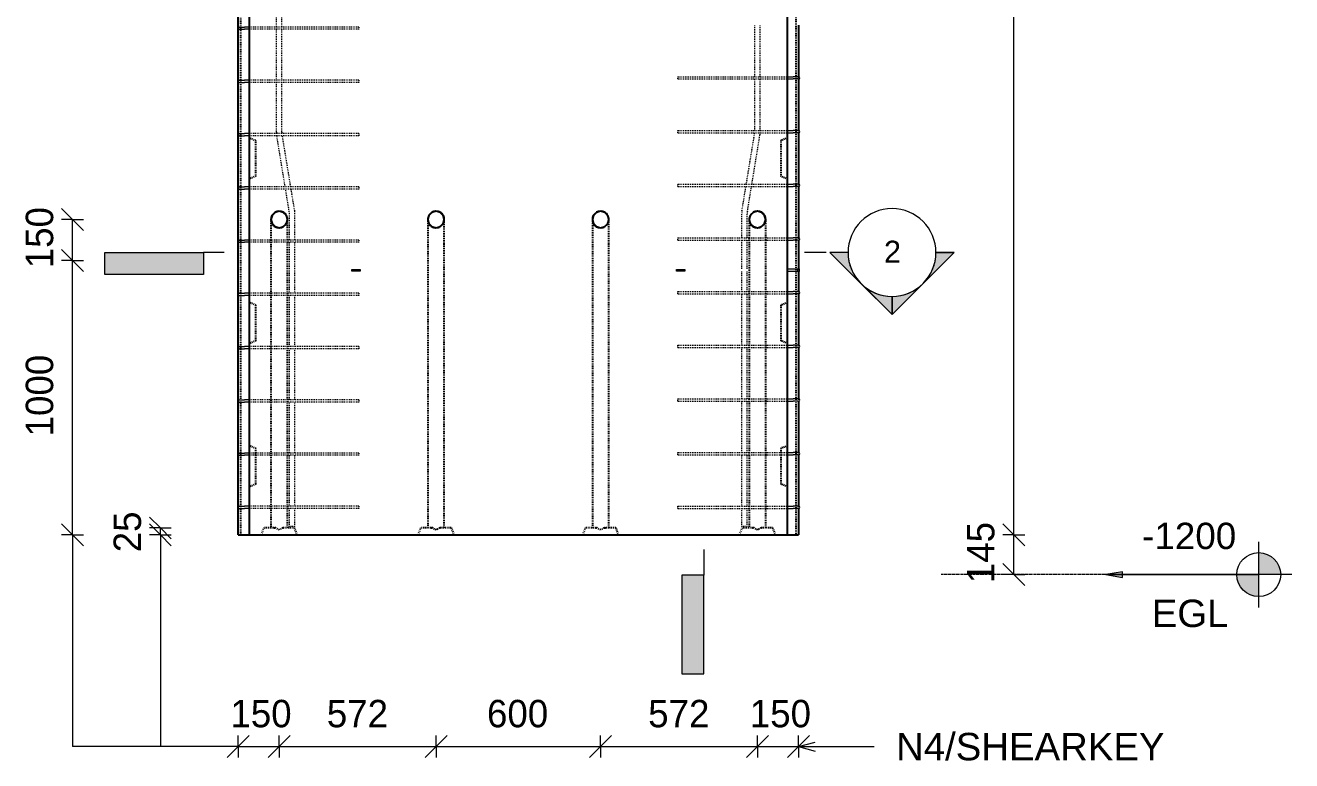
# Model space of a CAD drawing. Header units: millimetres. Extents: x -17705 to -6040, y -2219 to 7366.
# Drawn here: x -14785 to -10171, y -2219 to 463 of the extents above; entities that cross this region are included whole.
import ezdxf

# ---------------------------------------------------------------- set-up
doc = ezdxf.new("R2010")
doc.units = ezdxf.units.MM
doc.linetypes.add('Dash', pattern=[6.36, 3.18, -3.18])
doc.linetypes.add('Overhead', pattern=[3.97, 2.38, -1.59])
for name, color, linetype, lineweight in [('A-ANNO-DIMS', 211, 'Continuous', 9), ('A-ANNO-DIMS-40', 211, 'Continuous', 9), ('A-DETL-MBND', 5, 'Continuous', 18), ('A-FLOR-OVHD', 1, 'Overhead', 18), ('A-GENM', 13, 'Continuous', 18), ('A-WALL', 113, 'Continuous', 25), ('A-WALL-HDLN', 110, 'Dash', 25), ('G-ANNO-DIMS', 111, 'Continuous', 9), ('G-ANNO-SYMB', 111, 'Continuous', 9), ('G-ANNO-TEXT', 231, 'Continuous', 9), ('S-RBAR', 171, 'Continuous', 18)]:
    doc.layers.add(name, color=color, linetype=linetype, lineweight=lineweight)
doc.styles.add('Arial', font='arial.ttf', dxfattribs={"height": 80})
doc.styles.add('Arial_1', font='arial.ttf', dxfattribs={"height": 100})
doc.styles.add('Arial_2', font='arial.ttf', dxfattribs={"height": 96})
doc.styles.add('Nirmala UI Semilight', font='NirmalaS.ttf', dxfattribs={"height": 100})
doc.dimstyles.new('Arrow_Filled_-_2_5_NI_UI', dxfattribs={"dimscale": 304.8, "dimtxt": 104.736395, "dimasz": 0.262467, "dimexe": 0.131234, "dimexo": 0.0625, "dimgap": 0.131234, "dimtad": 1, "dimdec": 4, "dimzin": 0, "dimdsep": 46, "dimtxsty": 'Nirmala UI Semilight', "dimblk1": 'OBLIQUE', "dimblk2": 'OBLIQUE', "dimsah": 1, "dimcen": 0.09, "dimazin": 0, "dimtfac": 1, "dimtdec": 4, "dimtix": 1, "dimtmove": 0, "dimatfit": 3, "dimfxl": 0.131234, "dimfxlon": 1, "dimtvp": 1, "dimtolj": 1, "dimtzin": 0, "dimarcsym": 2})

# ---------------------------------------------------------------- blocks, each defined once
blk = doc.blocks.new('RR spread anchor face based - RR-SA-2_5-250-1726823-Elevation Front')
at = {"layer": 'A-GENM'}
for p, q in [((-12007.9, 1705), (-11970.4, 1705)), ((-11970.4, 1695), (-12007.9, 1695)), ((-11970.4, 1705), (-11965.4, 1705)), ((-11970.4, 1695), (-11970.4, 1705)), ((-11965.4, 1695), (-11970.4, 1695)), ((-11965.4, 1705), (-11965.4, 1695))]:
    blk.add_line(p, q, dxfattribs=at)
blk = doc.blocks.new('RR spread anchor face based - RR-SA-1_4-160-1726851-Elevation Front')
at = {"layer": 'A-GENM'}
for p, q in [((-13595.4, 608), (-13592.9, 608)), ((-13595.4, 602), (-13595.4, 608)), ((-13592.9, 602), (-13595.4, 602)), ((-13592.9, 608), (-13567.9, 608)), ((-13592.9, 602), (-13592.9, 608)), ((-13567.9, 602), (-13592.9, 602)), ((-13567.9, 608), (-13565.4, 608)), ((-13567.9, 602), (-13567.9, 608)), ((-13565.4, 602), (-13567.9, 602)), ((-13565.4, 608), (-13565.4, 602))]:
    blk.add_line(p, q, dxfattribs=at)
blk = doc.blocks.new('Detail View - M_Section Tail - Filled Horizontal-14034-Elevation Front')
at = {"layer": 'G-ANNO-SYMB'}
blk.add_hatch(color=256, dxfattribs=at).paths.add_polyline_path([(-14135.8, -445.4), (-14135.8, -365.4), (-14495.8, -365.4), (-14495.8, -445.4)])
for p, q in [((-14495.8, -445.4), (-14495.8, -365.4)), ((-14495.8, -365.4), (-14135.8, -365.4)), ((-14135.8, -365.4), (-14135.8, -445.4)), ((-14135.8, -445.4), (-14495.8, -445.4))]:
    blk.add_line(p, q, dxfattribs=at)
blk = doc.blocks.new('Detail View - M_Section Head - Filled SHOP DWG-1002450-Elevation Front')
at = {"layer": 'G-ANNO-SYMB'}
h = blk.add_hatch(color=256, dxfattribs=at)
edge = h.paths.add_edge_path()
edge.add_line((-11853.8, -365.4), (-11787.6, -365.4))
edge.add_arc((-11627.6, -365.4), 160, 180, 225)
edge.add_line((-11740.7, -478.6), (-11853.8, -365.4))
h = blk.add_hatch(color=256, dxfattribs=at)
edge = h.paths.add_edge_path()
edge.add_line((-11401.3, -365.4), (-11514.4, -478.6))
edge.add_arc((-11627.6, -365.4), 160, 315, 360)
edge.add_line((-11467.6, -365.4), (-11401.3, -365.4))
h = blk.add_hatch(color=256, dxfattribs=at)
edge = h.paths.add_edge_path()
edge.add_line((-11627.6, -591.7), (-11740.7, -478.6))
edge.add_arc((-11627.6, -365.4), 160, 225, 270)
edge.add_line((-11627.6, -525.4), (-11627.6, -591.7))
h = blk.add_hatch(color=256, dxfattribs=at)
edge = h.paths.add_edge_path()
edge.add_line((-11627.6, -591.7), (-11627.6, -525.4))
edge.add_arc((-11627.6, -365.4), 160, 270, 315)
edge.add_line((-11514.4, -478.6), (-11627.6, -591.7))
for p, q in [((-11627.6, -591.7), (-11853.8, -365.4)), ((-11787.6, -365.4), (-11853.8, -365.4)), ((-11853.8, -365.4), (-11740.7, -478.6)), ((-11787.6, -365.4), (-11853.8, -365.4)), ((-11627.6, -591.7), (-11401.3, -365.4)), ((-11514.4, -478.6), (-11401.3, -365.4)), ((-11467.6, -365.4), (-11401.3, -365.4)), ((-11401.3, -365.4), (-11467.6, -365.4)), ((-11740.7, -478.6), (-11627.6, -591.7)), ((-11627.6, -591.7), (-11514.4, -478.6)), ((-11627.6, -525.4), (-11627.6, -591.7)), ((-11627.6, -591.7), (-11627.6, -525.4))]:
    blk.add_line(p, q, dxfattribs=at)
for start, end in [(360, 180), (180, 360), (180, 225), (315, 0), (225, 270), (270, 315)]:
    blk.add_arc((-11627.6, -365.4), 160, start, end, dxfattribs=at)
blk = doc.blocks.new('DIMBLOCK14-Elevation Front')
at = {"layer": 'A-ANNO-DIMS-40'}
for p, q in [((-14613.5, -395), (-14653.5, -355)), ((-14613.5, -395), (-14653.5, -395)), ((-14613.5, -1395), (-14613.5, -395)), ((-14613.5, -395), (-14573.5, -435)), ((-14613.5, -395), (-14573.5, -395)), ((-14613.5, -1395), (-14653.5, -1355)), ((-14613.5, -1395), (-14653.5, -1395)), ((-14613.5, -1395), (-14573.5, -1435)), ((-14613.5, -1395), (-14573.5, -1395))]:
    blk.add_line(p, q, dxfattribs=at)
at = {"layer": 'A-ANNO-DIMS-40', "color": 0, "insert": (-14784, -1035.9), "char_height": 100, "width": 338.203, "attachment_point": 1, "rotation": 90, "line_spacing_factor": 1.142579, "style": 'Nirmala UI Semilight'}
blk.add_mtext('1000', dxfattribs=at)
blk = doc.blocks.new('_Oblique')
at = {"color": 0, "linetype": 'ByBlock', "lineweight": -2}
blk.add_line((-0.5, -0.5), (0.5, 0.5), dxfattribs=at)
blk = doc.blocks.new('DIMBLOCK15-Elevation Front')
at = {"layer": 'A-ANNO-DIMS-40'}
for p, q in [((-14613.5, -245), (-14653.5, -205)), ((-14613.5, -245), (-14653.5, -245)), ((-14613.5, -395), (-14613.5, -245)), ((-14613.5, -245), (-14573.5, -285)), ((-14613.5, -245), (-14573.5, -245)), ((-14613.5, -395), (-14653.5, -355)), ((-14613.5, -395), (-14653.5, -395)), ((-14613.5, -395), (-14573.5, -435)), ((-14613.5, -395), (-14573.5, -395))]:
    blk.add_line(p, q, dxfattribs=at)
at = {"layer": 'A-ANNO-DIMS-40', "color": 0, "insert": (-14784, -422.8), "char_height": 100, "width": 246.797, "attachment_point": 1, "rotation": 90, "line_spacing_factor": 1.142579, "style": 'Nirmala UI Semilight'}
blk.add_mtext('150', dxfattribs=at)
blk = doc.blocks.new('DIMBLOCK16-Elevation Front')
at = {"layer": 'A-ANNO-DIMS-40'}
for p, q in [((-14293.5, -1370), (-14333.5, -1330)), ((-14293.5, -1395), (-14333.5, -1355)), ((-14293.5, -1370), (-14333.5, -1370)), ((-14293.5, -1395), (-14293.5, -1370)), ((-14293.5, -1370), (-14253.5, -1410)), ((-14293.5, -1370), (-14253.5, -1370)), ((-14293.5, -1395), (-14333.5, -1395)), ((-14293.5, -1395), (-14253.5, -1435)), ((-14293.5, -1395), (-14253.5, -1395))]:
    blk.add_line(p, q, dxfattribs=at)
at = {"layer": 'A-ANNO-DIMS-40', "color": 0, "insert": (-14464, -1458.7), "char_height": 100, "width": 182.813, "attachment_point": 1, "rotation": 90, "line_spacing_factor": 1.142579, "style": 'Nirmala UI Semilight'}
blk.add_mtext('25', dxfattribs=at)
blk = doc.blocks.new('DIMBLOCK17-Elevation Front')
at = {"layer": 'A-ANNO-DIMS-40'}
for p, q in [((-14010.4, -2167.4), (-14050.4, -2207.4)), ((-14010.4, -2167.4), (-13970.4, -2127.4)), ((-14010.4, -2167.4), (-14010.4, -2127.4)), ((-14010.4, -2167.4), (-13860.4, -2167.4)), ((-14010.4, -2167.4), (-14010.4, -2207.4)), ((-13860.4, -2167.4), (-13900.4, -2207.4)), ((-13860.4, -2167.4), (-13820.4, -2127.4)), ((-13860.4, -2167.4), (-13860.4, -2127.4)), ((-13860.4, -2167.4), (-13860.4, -2207.4))]:
    blk.add_line(p, q, dxfattribs=at)
at = {"layer": 'A-ANNO-DIMS-40', "color": 0, "insert": (-14038.3, -1996.9), "char_height": 100, "width": 246.797, "attachment_point": 1, "line_spacing_factor": 1.142579, "style": 'Nirmala UI Semilight'}
blk.add_mtext('150', dxfattribs=at)
blk = doc.blocks.new('DIMBLOCK18-Elevation Front')
at = {"layer": 'A-ANNO-DIMS-40'}
for p, q in [((-13860.4, -2167.4), (-13900.4, -2207.4)), ((-13860.4, -2167.4), (-13820.4, -2127.4)), ((-13860.4, -2167.4), (-13860.4, -2127.4)), ((-13860.4, -2167.4), (-13288.9, -2167.4)), ((-13860.4, -2167.4), (-13860.4, -2207.4)), ((-13288.9, -2167.4), (-13328.9, -2207.4)), ((-13288.9, -2167.4), (-13248.9, -2127.4)), ((-13288.9, -2167.4), (-13288.9, -2127.4)), ((-13288.9, -2167.4), (-13288.9, -2207.4))]:
    blk.add_line(p, q, dxfattribs=at)
at = {"layer": 'A-ANNO-DIMS-40', "color": 0, "insert": (-13687, -1996.9), "char_height": 100, "width": 269.649, "attachment_point": 1, "line_spacing_factor": 1.142579, "style": 'Nirmala UI Semilight'}
blk.add_mtext('572', dxfattribs=at)
blk = doc.blocks.new('DIMBLOCK19-Elevation Front')
at = {"layer": 'A-ANNO-DIMS-40'}
for p, q in [((-13288.9, -2167.4), (-13328.9, -2207.4)), ((-13288.9, -2167.4), (-13248.9, -2127.4)), ((-13288.9, -2167.4), (-13288.9, -2127.4)), ((-13288.9, -2167.4), (-12689.4, -2167.4)), ((-13288.9, -2167.4), (-13288.9, -2207.4)), ((-12689.4, -2167.4), (-12729.4, -2207.4)), ((-12689.4, -2167.4), (-12649.4, -2127.4)), ((-12689.4, -2167.4), (-12689.4, -2127.4)), ((-12689.4, -2167.4), (-12689.4, -2207.4))]:
    blk.add_line(p, q, dxfattribs=at)
at = {"layer": 'A-ANNO-DIMS-40', "color": 0, "insert": (-13103.4, -1996.9), "char_height": 100, "width": 274.219, "attachment_point": 1, "line_spacing_factor": 1.142579, "style": 'Nirmala UI Semilight'}
blk.add_mtext('600', dxfattribs=at)
blk = doc.blocks.new('DIMBLOCK20-Elevation Front')
at = {"layer": 'A-ANNO-DIMS-40'}
for p, q in [((-12689.4, -2167.4), (-12729.4, -2207.4)), ((-12689.4, -2167.4), (-12649.4, -2127.4)), ((-12689.4, -2167.4), (-12689.4, -2127.4)), ((-12689.4, -2167.4), (-12117.9, -2167.4)), ((-12689.4, -2167.4), (-12689.4, -2207.4)), ((-12117.9, -2167.4), (-12157.9, -2207.4)), ((-12117.9, -2167.4), (-12077.9, -2127.4)), ((-12117.9, -2167.4), (-12117.9, -2127.4)), ((-12117.9, -2167.4), (-12117.9, -2207.4))]:
    blk.add_line(p, q, dxfattribs=at)
at = {"layer": 'A-ANNO-DIMS-40', "color": 0, "insert": (-12516, -1996.9), "char_height": 100, "width": 269.649, "attachment_point": 1, "line_spacing_factor": 1.142579, "style": 'Nirmala UI Semilight'}
blk.add_mtext('572', dxfattribs=at)
blk = doc.blocks.new('DIMBLOCK21-Elevation Front')
at = {"layer": 'A-ANNO-DIMS-40'}
for p, q in [((-12117.9, -2167.4), (-12157.9, -2207.4)), ((-12117.9, -2167.4), (-12077.9, -2127.4)), ((-12117.9, -2167.4), (-12117.9, -2127.4)), ((-12117.9, -2167.4), (-11967.9, -2167.4)), ((-12117.9, -2167.4), (-12117.9, -2207.4)), ((-11967.9, -2167.4), (-12007.9, -2207.4)), ((-11967.9, -2167.4), (-11927.9, -2127.4)), ((-11967.9, -2167.4), (-11967.9, -2127.4)), ((-11967.9, -2167.4), (-11967.9, -2207.4))]:
    blk.add_line(p, q, dxfattribs=at)
at = {"layer": 'A-ANNO-DIMS-40', "color": 0, "insert": (-12145.8, -1996.9), "char_height": 100, "width": 246.797, "attachment_point": 1, "line_spacing_factor": 1.142579, "style": 'Nirmala UI Semilight'}
blk.add_mtext('150', dxfattribs=at)
blk = doc.blocks.new('DIMBLOCK63-Elevation Front')
at = {"layer": 'A-ANNO-DIMS-40'}
for p, q in [((-11184.2, -1395), (-11224.2, -1355)), ((-11184.2, -1395), (-11224.2, -1395)), ((-11184.2, -1540), (-11184.2, -1395)), ((-11184.2, -1395), (-11144.2, -1435)), ((-11184.2, -1395), (-11144.2, -1395)), ((-11184.2, -1540), (-11224.2, -1500)), ((-11184.2, -1540), (-11224.2, -1540)), ((-11184.2, -1540), (-11144.2, -1580)), ((-11184.2, -1540), (-11144.2, -1540))]:
    blk.add_line(p, q, dxfattribs=at)
at = {"layer": 'A-ANNO-DIMS-40', "color": 0, "insert": (-11354.7, -1571.3), "char_height": 100, "width": 249.082, "attachment_point": 1, "rotation": 90, "line_spacing_factor": 1.142579, "style": 'Nirmala UI Semilight'}
blk.add_mtext('145', dxfattribs=at)
blk = doc.blocks.new('DIMBLOCK64-Elevation Front')
at = {"layer": 'A-ANNO-DIMS-40'}
for p, q in [((-11184.2, 3660), (-11224.2, 3700)), ((-11184.2, 3660), (-11224.2, 3660)), ((-11184.2, -1395), (-11184.2, 3660)), ((-11184.2, 3660), (-11144.2, 3620)), ((-11184.2, 3660), (-11144.2, 3660)), ((-11184.2, -1395), (-11224.2, -1355)), ((-11184.2, -1395), (-11224.2, -1395)), ((-11184.2, -1395), (-11144.2, -1435)), ((-11184.2, -1395), (-11144.2, -1395))]:
    blk.add_line(p, q, dxfattribs=at)
at = {"layer": 'A-ANNO-DIMS-40', "color": 0, "insert": (-11354.7, 980.2), "char_height": 100, "width": 365.625, "attachment_point": 1, "rotation": 90, "line_spacing_factor": 1.142579, "style": 'Nirmala UI Semilight'}
blk.add_mtext('5055', dxfattribs=at)
blk = doc.blocks.new('Spot Elevations - M_Spot Elevation - Target Filled-10609-Elevation Front')
at = {"layer": 'G-ANNO-DIMS'}
h = blk.add_hatch(color=256, dxfattribs=at)
edge = h.paths.add_edge_path()
edge.add_line((-10350.8, 3660), (-10270.8, 3660))
edge.add_arc((-10350.8, 3660), 80, 0, 90)
edge.add_line((-10350.8, 3740), (-10350.8, 3660))
h = blk.add_hatch(color=256, dxfattribs=at)
edge = h.paths.add_edge_path()
edge.add_line((-10350.8, 3660), (-10430.8, 3660))
edge.add_arc((-10350.8, 3660), 80, 180, 270)
edge.add_line((-10350.8, 3580), (-10350.8, 3660))
for p, q in [((-10350.8, 3540), (-10350.8, 3780)), ((-10230.8, 3660), (-10910.8, 3660))]:
    blk.add_line(p, q, dxfattribs=at)
blk.add_circle((-10350.8, 3660), 80, dxfattribs=at)

msp = doc.modelspace()

# ---------------------------------------------------------------- hatches: boundary and pattern name
at = {"layer": 'G-ANNO-DIMS'}
msp.add_hatch(color=256, dxfattribs=at).paths.add_polyline_path([(-10847.9305, -1540), (-10787.9305, -1550.57962), (-10787.9305, -1529.42038)])

# ---------------------------------------------------------------- linework, layer by layer
at = {"layer": 'A-DETL-MBND'}
for p, q in [((-14613.52478, -1395), (-14613.52478, -2167.35387)), ((-14293.52478, -1395), (-14293.52478, -2167.35387)), ((-14010.4305, -2167.35387), (-14613.52478, -2167.35387))]:
    msp.add_line(p, q, dxfattribs=at)
at = {"layer": 'A-FLOR-OVHD'}
msp.add_line((-10847.9305, -1540), (-11447.9305, -1540), dxfattribs=at)
at = {"layer": 'A-WALL'}
for p, q in [((-13970.4305, 3060), (-13970.4305, -1395)), ((-12007.9305, -1395), (-12007.9305, 3060)), ((-14010.4305, 453.18007), (-14010.4305, 646.61993)), ((-11967.9305, 463.2), (-11967.9305, 275.4)), ((-14010.4305, 258.98007), (-14010.4305, 452.41993)), ((-14010.4305, 64.78007), (-14010.4305, 258.21993)), ((-11967.9305, 267.4), (-11967.9305, 79.6)), ((-14010.4305, -129.41993), (-14010.4305, 64.01993)), ((-11967.9305, 71.6), (-11967.9305, -116.2)), ((-14010.4305, -323.61993), (-14010.4305, -130.18007)), ((-11967.9305, -124.2), (-11967.9305, -312)), ((-11967.9305, -320), (-11967.9305, -425)), ((-14010.4305, -517.81993), (-14010.4305, -324.38007)), ((-11967.9305, -435), (-11967.9305, -507.8)), ((-14010.4305, -712.01993), (-14010.4305, -518.58007)), ((-11967.9305, -515.8), (-11967.9305, -703.6)), ((-14010.4305, -906.21993), (-14010.4305, -712.78007)), ((-11967.9305, -711.6), (-11967.9305, -899.4)), ((-14010.4305, -1100.41993), (-14010.4305, -906.98007)), ((-11967.9305, -907.4), (-11967.9305, -1095.2)), ((-14010.4305, -1294.61993), (-14010.4305, -1101.18007)), ((-11967.9305, -1103.2), (-11967.9305, -1291)), ((-14010.4305, -1395), (-14010.4305, -1295.38007)), ((-11967.9305, -1299), (-11967.9305, -1395)), ((-14010.4305, -1395), (-11967.9305, -1395))]:
    msp.add_line(p, q, dxfattribs=at)
at = {"layer": 'A-WALL', "flags": 128}
for points in [[(-13860.4305, -215), (-13875.46501, -219.03919), (-13886.45103, -230.06909), (-13890.4305, -245)], [(-13830.4305, -245), (-13834.46969, -229.96549), (-13845.49959, -218.97947), (-13860.4305, -215)], [(-13288.9305, -215), (-13303.96501, -219.03919), (-13314.95103, -230.06909), (-13318.92148, -244.96616)], [(-13258.9305, -245), (-13262.96969, -229.96549), (-13273.99959, -218.97947), (-13288.9305, -215)], [(-12689.4305, -215), (-12704.46501, -219.03919), (-12715.45103, -230.06909), (-12719.4305, -245)], [(-12659.4305, -245), (-12663.46969, -229.96549), (-12674.49959, -218.97947), (-12689.4305, -215)], [(-12117.9305, -215), (-12132.96501, -219.03919), (-12143.95103, -230.06909), (-12147.9305, -245)], [(-12087.9305, -245), (-12091.96969, -229.96549), (-12102.99959, -218.97947), (-12117.9305, -215)], [(-13890.4305, -245), (-13886.39131, -260.03451), (-13875.36141, -271.02053), (-13860.4305, -275)], [(-13860.4305, -275), (-13845.396, -270.96081), (-13834.40997, -259.93091), (-13830.4305, -245)], [(-13830.4305, -250.06082), (-13830.4305, -245.13838), (-13830.4305, -245)], [(-13318.92148, -245.03357), (-13314.89131, -260.03451), (-13303.86141, -271.02053), (-13288.9305, -275)], [(-13288.9305, -275), (-13273.896, -270.96081), (-13262.90997, -259.93091), (-13258.9305, -245)], [(-13258.9305, -250.06082), (-13258.9305, -245.13838), (-13258.9305, -245)], [(-12719.4305, -245), (-12715.39131, -260.03451), (-12704.36141, -271.02053), (-12689.4305, -275)], [(-12689.4305, -275), (-12674.396, -270.96081), (-12663.40997, -259.93091), (-12659.4305, -245)], [(-12659.4305, -250.06082), (-12659.4305, -245.13838), (-12659.4305, -245)], [(-12147.9305, -245), (-12143.89131, -260.03451), (-12132.86141, -271.02053), (-12117.9305, -275)], [(-12117.9305, -275), (-12102.896, -270.96081), (-12091.90997, -259.93091), (-12087.9305, -245)], [(-12087.9305, -250.06082), (-12087.9305, -245.13838), (-12087.9305, -245)]]:
    msp.add_lwpolyline(points, dxfattribs=at)
at = {"layer": 'A-WALL'}
for centre, start, end in [((-13860.4305, -245), 150.6727618, 179.61937532), ((-13860.4305, -245), 120.83030229, 149.6053058), ((-13860.4305, -245), 90.72252687, 119.42229601), ((-13860.4305, -245), 61.01869337, 89.26639009), ((-13860.4305, -245), 30.83105155, 59.6045335), ((-13860.4305, -245), 0.3777518, 29.77056829), ((-13288.9305, -245), 150.6727618, 179.61937532), ((-13288.9305, -245), 120.83030229, 149.6053058), ((-13288.9305, -245), 90.72252687, 119.42229601), ((-13288.9305, -245), 61.01869337, 89.26639009), ((-13288.9305, -245), 30.83105155, 59.6045335), ((-13288.9305, -245), 0.3777518, 29.77056829), ((-12689.4305, -245), 150.6727618, 179.61937532), ((-12689.4305, -245), 120.83030229, 149.6053058), ((-12689.4305, -245), 90.72252687, 119.42229601), ((-12689.4305, -245), 61.01869337, 89.26639009), ((-12689.4305, -245), 30.83105155, 59.6045335), ((-12689.4305, -245), 0.3777518, 29.77056829), ((-12117.9305, -245), 150.6727618, 179.61937532), ((-12117.9305, -245), 120.83030229, 149.6053058), ((-12117.9305, -245), 90.72252687, 119.42229601), ((-12117.9305, -245), 61.01869337, 89.26639009), ((-12117.9305, -245), 30.83105155, 59.6045335), ((-12117.9305, -245), 0.3777518, 29.77056829), ((-13860.4305, -245), 180.42457698, 209.72326815), ((-13860.4305, -245), 210.81300667, 239.62313313), ((-13860.4305, -245), 241.01713814, 269.26797703), ((-13860.4305, -245), 270.72093746, 299.42390155), ((-13860.4305, -245), 300.81202935, 329.6241405), ((-13860.4305, -245), 330.71898335, 359.57221129), ((-13288.9305, -245), 180.42457698, 209.72326815), ((-13288.9305, -245), 210.81300667, 239.62313313), ((-13288.9305, -245), 241.01713814, 269.26797703), ((-13288.9305, -245), 270.72093746, 299.42390155), ((-13288.9305, -245), 300.81202935, 329.6241405), ((-13288.9305, -245), 330.71898335, 359.57221129), ((-12689.4305, -245), 180.42457698, 209.72326815), ((-12689.4305, -245), 210.81300667, 239.62313313), ((-12689.4305, -245), 241.01713814, 269.26797703), ((-12689.4305, -245), 270.72093746, 299.42390155), ((-12689.4305, -245), 300.81202935, 329.6241405), ((-12689.4305, -245), 330.71898335, 359.57221129), ((-12117.9305, -245), 180.42457698, 209.72326815), ((-12117.9305, -245), 210.81300667, 239.62313313), ((-12117.9305, -245), 241.01713814, 269.26797703), ((-12117.9305, -245), 270.72093746, 299.42390155), ((-12117.9305, -245), 300.81202935, 329.6241405), ((-12117.9305, -245), 330.71898335, 359.57221129)]:
    msp.add_arc(centre, 30, start, end, dxfattribs=at)
at = {"layer": 'A-WALL-HDLN'}
for p, q in [((-14000.42792, -1395), (-14000.42792, 3059.95039)), ((-11977.93308, 599.95039), (-11977.93308, -424.95039)), ((-11967.9305, 275.35039), (-11967.9305, 267.44961)), ((-13945.4305, 42.5), (-13970.38089, 52.48016)), ((-12007.98011, 52.48016), (-12032.9305, 42.5)), ((-11967.9305, 79.55039), (-11967.9305, 71.64961)), ((-13945.4305, -87.5), (-13945.4305, 42.5)), ((-12032.9305, 42.5), (-12032.9305, -87.5)), ((-13945.4305, -87.5), (-13970.38089, -97.48016)), ((-12007.98011, -97.48016), (-12032.9305, -87.5)), ((-11967.9305, -116.24961), (-11967.9305, -124.15039)), ((-13890.4305, -320.04961), (-13890.4305, -327.95039)), ((-13830.4305, -327.95039), (-13830.4305, -320.04961)), ((-12147.9305, -312.04961), (-12147.9305, -319.95039)), ((-12087.9305, -319.95039), (-12087.9305, -312.04961)), ((-12087.9305, -507.75039), (-12087.9305, -320.04961)), ((-11967.9305, -312.04961), (-11967.9305, -319.95039)), ((-13890.4305, -335), (-13890.4305, -514.15039)), ((-13830.4305, -514.15039), (-13830.4305, -328.04961)), ((-13318.9305, -335), (-13318.9305, -1370)), ((-13258.9305, -1370), (-13258.9305, -335)), ((-12719.4305, -335), (-12719.4305, -1370)), ((-12659.4305, -1370), (-12659.4305, -335)), ((-12147.9305, -335), (-12147.9305, -507.75039)), ((-11977.93308, -425.04961), (-11977.93308, -434.95039)), ((-11977.93308, -435.04961), (-11977.93308, -1395)), ((-11967.9305, -425.04961), (-11967.9305, -434.95039)), ((-13945.4305, -557.5), (-13970.38089, -547.51984)), ((-13890.4305, -514.24961), (-13890.4305, -522.15039)), ((-13890.4305, -522.24961), (-13890.4305, -708.35039)), ((-13830.4305, -522.15039), (-13830.4305, -514.24961)), ((-13830.4305, -708.35039), (-13830.4305, -522.24961)), ((-12147.9305, -507.84961), (-12147.9305, -515.75039)), ((-12147.9305, -515.84961), (-12147.9305, -703.55039)), ((-12087.9305, -515.75039), (-12087.9305, -507.84961)), ((-12087.9305, -703.55039), (-12087.9305, -515.84961)), ((-12007.98011, -547.51984), (-12032.9305, -557.5)), ((-11967.9305, -507.84961), (-11967.9305, -515.75039)), ((-13945.4305, -687.5), (-13945.4305, -557.5)), ((-12032.9305, -557.5), (-12032.9305, -687.5)), ((-13945.4305, -687.5), (-13970.38089, -697.48016)), ((-12007.98011, -697.48016), (-12032.9305, -687.5)), ((-13890.4305, -708.44961), (-13890.4305, -716.35039)), ((-13890.4305, -716.44961), (-13890.4305, -902.55039)), ((-13830.4305, -716.35039), (-13830.4305, -708.44961)), ((-13830.4305, -902.55039), (-13830.4305, -716.44961)), ((-12147.9305, -703.64961), (-12147.9305, -711.55039)), ((-12147.9305, -711.64961), (-12147.9305, -899.35039)), ((-12087.9305, -711.55039), (-12087.9305, -703.64961)), ((-12087.9305, -899.35039), (-12087.9305, -711.64961)), ((-11967.9305, -703.64961), (-11967.9305, -711.55039)), ((-13890.4305, -902.64961), (-13890.4305, -910.55039)), ((-13890.4305, -910.64961), (-13890.4305, -1096.75039)), ((-13830.4305, -910.55039), (-13830.4305, -902.64961)), ((-13830.4305, -1096.75039), (-13830.4305, -910.64961)), ((-12147.9305, -899.44961), (-12147.9305, -907.35039)), ((-12147.9305, -907.44961), (-12147.9305, -1095.15039)), ((-12087.9305, -907.35039), (-12087.9305, -899.44961)), ((-12087.9305, -1095.15039), (-12087.9305, -907.44961)), ((-11967.9305, -899.44961), (-11967.9305, -907.35039)), ((-13945.4305, -1080), (-13970.38089, -1070.01984)), ((-13945.4305, -1210), (-13945.4305, -1080)), ((-13890.4305, -1096.84961), (-13890.4305, -1104.75039)), ((-13890.4305, -1104.84961), (-13890.4305, -1290.95039)), ((-13830.4305, -1104.75039), (-13830.4305, -1096.84961)), ((-13830.4305, -1290.95039), (-13830.4305, -1104.84961)), ((-12147.9305, -1095.24961), (-12147.9305, -1103.15039)), ((-12147.9305, -1103.24961), (-12147.9305, -1290.95039)), ((-12087.9305, -1103.15039), (-12087.9305, -1095.24961)), ((-12087.9305, -1290.95039), (-12087.9305, -1103.24961)), ((-12007.98011, -1070.01984), (-12032.9305, -1080)), ((-12032.9305, -1080), (-12032.9305, -1210)), ((-11967.9305, -1095.24961), (-11967.9305, -1103.15039)), ((-13945.4305, -1210), (-13970.38089, -1219.98016)), ((-12007.98011, -1219.98016), (-12032.9305, -1210)), ((-13890.4305, -1291.04961), (-13890.4305, -1298.95039)), ((-13830.4305, -1298.95039), (-13830.4305, -1291.04961)), ((-12147.9305, -1291.04961), (-12147.9305, -1298.95039)), ((-12087.9305, -1298.95039), (-12087.9305, -1291.04961)), ((-11967.9305, -1291.04961), (-11967.9305, -1298.95039)), ((-13890.4305, -1299.04961), (-13890.4305, -1370)), ((-13830.4305, -1370), (-13830.4305, -1299.04961)), ((-12147.9305, -1299.04961), (-12147.9305, -1370)), ((-12087.9305, -1370), (-12087.9305, -1299.04961)), ((-13925.4305, -1395), (-13915.4305, -1370)), ((-13872.42008, -1370), (-13915.4305, -1370)), ((-13879.03279, -1370), (-13872.42008, -1370)), ((-13848.44092, -1370), (-13841.82822, -1370)), ((-13805.4305, -1370), (-13848.44092, -1370)), ((-13805.4305, -1370), (-13795.4305, -1395)), ((-13353.9305, -1395), (-13343.9305, -1370)), ((-13300.92008, -1370), (-13343.9305, -1370)), ((-13307.53279, -1370), (-13300.92008, -1370)), ((-13276.94092, -1370), (-13270.32822, -1370)), ((-13233.9305, -1370), (-13276.94092, -1370)), ((-13233.9305, -1370), (-13223.9305, -1395)), ((-12754.4305, -1395), (-12744.4305, -1370)), ((-12701.42008, -1370), (-12744.4305, -1370)), ((-12708.03279, -1370), (-12701.42008, -1370)), ((-12677.44092, -1370), (-12670.82822, -1370)), ((-12634.4305, -1370), (-12677.44092, -1370)), ((-12634.4305, -1370), (-12624.4305, -1395)), ((-12182.9305, -1395), (-12172.9305, -1370)), ((-12129.92008, -1370), (-12172.9305, -1370)), ((-12136.53279, -1370), (-12129.92008, -1370)), ((-12105.94092, -1370), (-12099.32822, -1370)), ((-12062.9305, -1370), (-12105.94092, -1370)), ((-12062.9305, -1370), (-12052.9305, -1395))]:
    msp.add_line(p, q, dxfattribs=at)
at = {"layer": 'A-WALL-HDLN', "flags": 128}
for points in [[(-13890.4305, -245.38007), (-13890.4305, -249.10169), (-13890.4305, -261.03291), (-13890.4305, -279.70613), (-13890.4305, -303.41931), (-13890.4305, -319.95039)], [(-13830.4305, -319.95039), (-13830.4305, -308.13961), (-13830.4305, -283.7275), (-13830.4305, -263.98882), (-13830.4305, -250.72272), (-13830.4305, -250.06314)], [(-13318.9305, -245.38007), (-13318.9305, -249.10169), (-13318.9305, -261.03291), (-13318.9305, -279.70613), (-13318.9305, -303.41931), (-13318.9305, -330.01104), (-13318.9305, -335)], [(-13258.9305, -335), (-13258.9305, -308.13961), (-13258.9305, -283.7275), (-13258.9305, -263.98882), (-13258.9305, -250.72272), (-13258.9305, -250.06314)], [(-12719.4305, -245.38007), (-12719.4305, -249.10169), (-12719.4305, -261.03291), (-12719.4305, -279.70613), (-12719.4305, -303.41931), (-12719.4305, -330.01104), (-12719.4305, -335)], [(-12659.4305, -335), (-12659.4305, -308.13961), (-12659.4305, -283.7275), (-12659.4305, -263.98882), (-12659.4305, -250.72272), (-12659.4305, -250.06314)], [(-12147.9305, -245.38007), (-12147.9305, -249.10169), (-12147.9305, -261.03291), (-12147.9305, -279.70613), (-12147.9305, -303.41931), (-12147.9305, -311.95039)], [(-12087.9305, -311.95039), (-12087.9305, -308.13961), (-12087.9305, -283.7275), (-12087.9305, -263.98882), (-12087.9305, -250.72272), (-12087.9305, -250.06314)], [(-12147.9305, -320.04961), (-12147.9305, -330.01104), (-12147.9305, -335)], [(-13890.4305, -328.04961), (-13890.4305, -330.01104), (-13890.4305, -335)], [(-13860.4305, -1376.25), (-13863.50861, -1375.85417), (-13866.55423, -1374.67088), (-13869.53521, -1372.71259), (-13872.42008, -1370)], [(-13848.44092, -1370), (-13851.3258, -1372.71259), (-13854.30678, -1374.67088), (-13857.35239, -1375.85417), (-13860.4305, -1376.25)], [(-13288.9305, -1376.25), (-13292.00861, -1375.85417), (-13295.05423, -1374.67088), (-13298.03521, -1372.71259), (-13300.92008, -1370)], [(-13276.94092, -1370), (-13279.8258, -1372.71259), (-13282.80678, -1374.67088), (-13285.85239, -1375.85417), (-13288.9305, -1376.25)], [(-12689.4305, -1376.25), (-12692.50861, -1375.85417), (-12695.55423, -1374.67088), (-12698.53521, -1372.71259), (-12701.42008, -1370)], [(-12677.44092, -1370), (-12680.3258, -1372.71259), (-12683.30678, -1374.67088), (-12686.35239, -1375.85417), (-12689.4305, -1376.25)], [(-12117.9305, -1376.25), (-12121.00861, -1375.85417), (-12124.05423, -1374.67088), (-12127.03521, -1372.71259), (-12129.92008, -1370)], [(-12105.94092, -1370), (-12108.8258, -1372.71259), (-12111.80678, -1374.67088), (-12114.85239, -1375.85417), (-12117.9305, -1376.25)]]:
    msp.add_lwpolyline(points, dxfattribs=at)
at = {"layer": 'G-ANNO-DIMS'}
for p, q in [((-10787.9305, -1529.42038), (-10847.9305, -1540)), ((-10847.9305, -1540), (-10787.9305, -1550.57962)), ((-10847.9305, -1540), (-10322.01829, -1540)), ((-10787.9305, -1550.57962), (-10787.9305, -1529.42038)), ((-10322.01829, -1540), (-10291.3902, -1540))]:
    msp.add_line(p, q, dxfattribs=at)
at = {"layer": 'G-ANNO-SYMB'}
for p, q in [((-14060.67548, -365.4405), (-14135.82133, -365.4405)), ((-11867.57509, -365.4405), (-11946.69335, -365.4405)), ((-12313.03721, -1448.84389), (-12313.03721, -1542.32248))]:
    msp.add_line(p, q, dxfattribs=at)
at = {"layer": 'G-ANNO-TEXT', "color": 7}
for q in [(-11907.99278, -2151.22261), (-11907.99278, -2183.37651), (-11692.83445, -2167.29956)]:
    msp.add_line((-11967.99278, -2167.29956), q, dxfattribs=at)
at = {"layer": 'S-RBAR', "linetype": 'Dash'}
for p, q in [((-13870.4305, 456.8), (-13870.4305, 643)), ((-13850.4305, 456.8), (-13850.4305, 643)), ((-12127.9305, 275.4), (-12127.9305, 463.2)), ((-12107.9305, 275.4), (-12107.9305, 463.2)), ((-13570.4305, 456.8), (-13970.38089, 456.8)), ((-13570.4305, 448.8), (-13970.38089, 448.8)), ((-13870.4305, 262.6), (-13870.4305, 448.8)), ((-13850.4305, 262.6), (-13850.4305, 448.8)), ((-13570.4305, 456.8), (-13570.4305, 448.8)), ((-13570.4305, 262.6), (-13970.38089, 262.6)), ((-13570.4305, 254.6), (-13970.38089, 254.6)), ((-13870.4305, 73.54951), (-13870.4305, 254.6)), ((-13850.4305, 73.54951), (-13850.4305, 254.6)), ((-13570.4305, 262.6), (-13570.4305, 254.6)), ((-12407.9305, 275.4), (-12007.98011, 275.4)), ((-12407.9305, 267.4), (-12407.9305, 275.4)), ((-12407.9305, 267.4), (-12007.98011, 267.4)), ((-12127.9305, 79.6), (-12127.9305, 267.4)), ((-12107.9305, 79.6), (-12107.9305, 267.4)), ((-13570.4305, 68.4), (-13970.38089, 68.4)), ((-13570.4305, 60.4), (-13970.38089, 60.4)), ((-13838.63523, -125.8), (-13869.14272, 60.4)), ((-13818.36856, -125.8), (-13848.87605, 60.4)), ((-13570.4305, 68.4), (-13570.4305, 60.4)), ((-12407.9305, 79.6), (-12007.98011, 79.6)), ((-12407.9305, 71.6), (-12407.9305, 79.6)), ((-12407.9305, 71.6), (-12007.98011, 71.6)), ((-12158.41955, -116.2), (-12128.52261, 66.2736)), ((-12138.15288, -116.2), (-12108.78576, 63.03987)), ((-13570.4305, -125.8), (-13970.38089, -125.8)), ((-13570.4305, -133.8), (-13970.38089, -133.8)), ((-13823.8451, -216.07036), (-13837.32449, -133.8)), ((-13804.10826, -212.83663), (-13817.05782, -133.8)), ((-13570.4305, -125.8), (-13570.4305, -133.8)), ((-12407.9305, -116.2), (-12007.98011, -116.2)), ((-12407.9305, -124.2), (-12407.9305, -116.2)), ((-12407.9305, -124.2), (-12007.98011, -124.2)), ((-12174.25274, -212.83663), (-12159.73029, -124.2)), ((-12154.5159, -216.07036), (-12139.46363, -124.2)), ((-13823.253, -320), (-13823.253, -223.34627)), ((-13803.253, -320), (-13803.253, -223.34627)), ((-12175.10801, -312), (-12175.10801, -223.34627)), ((-12155.10801, -312), (-12155.10801, -223.34627)), ((-13570.4305, -320), (-13970.38089, -320)), ((-13570.4305, -320), (-13570.4305, -328)), ((-12407.9305, -312), (-12007.98011, -312)), ((-12407.9305, -320), (-12407.9305, -312)), ((-12407.9305, -320), (-12007.98011, -320)), ((-12175.10801, -425), (-12175.10801, -320)), ((-12155.10801, -425), (-12155.10801, -320)), ((-13570.4305, -328), (-13970.38089, -328)), ((-13823.253, -514.2), (-13823.253, -328)), ((-13803.253, -514.2), (-13803.253, -328)), ((-12175.10801, -507.8), (-12175.10801, -435)), ((-12155.10801, -507.8), (-12155.10801, -435)), ((-13570.4305, -514.2), (-13970.38089, -514.2)), ((-13570.4305, -522.2), (-13970.38089, -522.2)), ((-13823.253, -708.4), (-13823.253, -522.2)), ((-13803.253, -708.4), (-13803.253, -522.2)), ((-13570.4305, -514.2), (-13570.4305, -522.2)), ((-12407.9305, -507.8), (-12007.98011, -507.8)), ((-12407.9305, -515.8), (-12407.9305, -507.8)), ((-12407.9305, -515.8), (-12007.98011, -515.8)), ((-12175.10801, -703.6), (-12175.10801, -515.8)), ((-12155.10801, -703.6), (-12155.10801, -515.8)), ((-13570.4305, -708.4), (-13970.38089, -708.4)), ((-13570.4305, -716.4), (-13970.38089, -716.4)), ((-13823.253, -902.6), (-13823.253, -716.4)), ((-13803.253, -902.6), (-13803.253, -716.4)), ((-13570.4305, -708.4), (-13570.4305, -716.4)), ((-12407.9305, -703.6), (-12007.98011, -703.6)), ((-12407.9305, -711.6), (-12407.9305, -703.6)), ((-12407.9305, -711.6), (-12007.98011, -711.6)), ((-12175.10801, -899.4), (-12175.10801, -711.6)), ((-12155.10801, -899.4), (-12155.10801, -711.6)), ((-13570.4305, -902.6), (-13970.38089, -902.6)), ((-13570.4305, -910.6), (-13970.38089, -910.6)), ((-13823.253, -1096.8), (-13823.253, -910.6)), ((-13803.253, -1096.8), (-13803.253, -910.6)), ((-13570.4305, -902.6), (-13570.4305, -910.6)), ((-12407.9305, -899.4), (-12007.98011, -899.4)), ((-12407.9305, -907.4), (-12407.9305, -899.4)), ((-12407.9305, -907.4), (-12007.98011, -907.4)), ((-12175.10801, -1095.2), (-12175.10801, -907.4)), ((-12155.10801, -1095.2), (-12155.10801, -907.4)), ((-13945.48011, -1096.8), (-13970.38089, -1096.8)), ((-13945.48011, -1104.8), (-13970.38089, -1104.8)), ((-13570.4305, -1096.8), (-13945.38089, -1096.8)), ((-13570.4305, -1104.8), (-13945.38089, -1104.8)), ((-13823.253, -1291), (-13823.253, -1104.8)), ((-13803.253, -1291), (-13803.253, -1104.8)), ((-13570.4305, -1096.8), (-13570.4305, -1104.8)), ((-12407.9305, -1095.2), (-12032.98011, -1095.2)), ((-12407.9305, -1103.2), (-12407.9305, -1095.2)), ((-12407.9305, -1103.2), (-12032.98011, -1103.2)), ((-12175.10801, -1291), (-12175.10801, -1103.2)), ((-12155.10801, -1291), (-12155.10801, -1103.2)), ((-12032.88089, -1095.2), (-12007.98011, -1095.2)), ((-12032.88089, -1103.2), (-12007.98011, -1103.2)), ((-13570.4305, -1291), (-13970.38089, -1291)), ((-13570.4305, -1291), (-13570.4305, -1299)), ((-12407.9305, -1291), (-12007.98011, -1291)), ((-12407.9305, -1299), (-12407.9305, -1291)), ((-13570.4305, -1299), (-13970.38089, -1299)), ((-13823.253, -1365), (-13823.253, -1299)), ((-13803.253, -1365), (-13803.253, -1299)), ((-12407.9305, -1299), (-12007.98011, -1299)), ((-12175.10801, -1365), (-12175.10801, -1299)), ((-12155.10801, -1365), (-12155.10801, -1299)), ((-13803.253, -1365), (-13823.253, -1365)), ((-12155.10801, -1365), (-12175.10801, -1365))]:
    msp.add_line(p, q, dxfattribs=at)
at = {"layer": 'S-RBAR'}
for p, q in [((-14006.4305, 456.8), (-13986.4305, 456.8)), ((-14006.4305, 448.8), (-13986.4305, 448.8)), ((-13970.4305, 456.8), (-13986.4305, 456.8)), ((-13970.4305, 448.8), (-13986.4305, 448.8)), ((-14006.4305, 262.6), (-13986.4305, 262.6)), ((-14006.4305, 254.6), (-13986.4305, 254.6)), ((-13970.4305, 262.6), (-13986.4305, 262.6)), ((-13970.4305, 254.6), (-13986.4305, 254.6)), ((-12007.9305, 275.4), (-11987.9305, 275.4)), ((-12007.9305, 267.4), (-11987.9305, 267.4)), ((-11967.9305, 275.4), (-11987.9305, 275.4)), ((-11967.9305, 267.4), (-11987.9305, 267.4)), ((-14006.4305, 68.4), (-13986.4305, 68.4)), ((-14006.4305, 60.4), (-13986.4305, 60.4)), ((-13970.4305, 68.4), (-13986.4305, 68.4)), ((-13970.4305, 60.4), (-13986.4305, 60.4)), ((-12007.9305, 79.6), (-11987.9305, 79.6)), ((-12007.9305, 71.6), (-11987.9305, 71.6)), ((-11967.9305, 79.6), (-11987.9305, 79.6)), ((-11967.9305, 71.6), (-11987.9305, 71.6)), ((-14006.4305, -125.8), (-13986.4305, -125.8)), ((-14006.4305, -133.8), (-13986.4305, -133.8)), ((-13970.4305, -125.8), (-13986.4305, -125.8)), ((-13970.4305, -133.8), (-13986.4305, -133.8)), ((-12007.9305, -116.2), (-11987.9305, -116.2)), ((-12007.9305, -124.2), (-11987.9305, -124.2)), ((-11967.9305, -116.2), (-11987.9305, -116.2)), ((-11967.9305, -124.2), (-11987.9305, -124.2)), ((-14006.4305, -320), (-13986.4305, -320)), ((-13970.4305, -320), (-13986.4305, -320)), ((-12007.9305, -312), (-11987.9305, -312)), ((-12007.9305, -320), (-11987.9305, -320)), ((-11967.9305, -312), (-11987.9305, -312)), ((-11967.9305, -320), (-11987.9305, -320)), ((-14006.4305, -328), (-13986.4305, -328)), ((-13970.4305, -328), (-13986.4305, -328)), ((-14006.4305, -514.2), (-13986.4305, -514.2)), ((-14006.4305, -522.2), (-13986.4305, -522.2)), ((-13970.4305, -514.2), (-13986.4305, -514.2)), ((-13970.4305, -522.2), (-13986.4305, -522.2)), ((-12007.9305, -507.8), (-11987.9305, -507.8)), ((-12007.9305, -515.8), (-11987.9305, -515.8)), ((-11967.9305, -507.8), (-11987.9305, -507.8)), ((-11967.9305, -515.8), (-11987.9305, -515.8)), ((-14006.4305, -708.4), (-13986.4305, -708.4)), ((-14006.4305, -716.4), (-13986.4305, -716.4)), ((-13970.4305, -708.4), (-13986.4305, -708.4)), ((-13970.4305, -716.4), (-13986.4305, -716.4)), ((-12007.9305, -703.6), (-11987.9305, -703.6)), ((-12007.9305, -711.6), (-11987.9305, -711.6)), ((-11967.9305, -703.6), (-11987.9305, -703.6)), ((-11967.9305, -711.6), (-11987.9305, -711.6)), ((-14006.4305, -902.6), (-13986.4305, -902.6)), ((-14006.4305, -910.6), (-13986.4305, -910.6)), ((-13970.4305, -902.6), (-13986.4305, -902.6)), ((-13970.4305, -910.6), (-13986.4305, -910.6)), ((-12007.9305, -899.4), (-11987.9305, -899.4)), ((-12007.9305, -907.4), (-11987.9305, -907.4)), ((-11967.9305, -899.4), (-11987.9305, -899.4)), ((-11967.9305, -907.4), (-11987.9305, -907.4)), ((-14006.4305, -1096.8), (-13986.4305, -1096.8)), ((-14006.4305, -1104.8), (-13986.4305, -1104.8)), ((-13970.4305, -1096.8), (-13986.4305, -1096.8)), ((-13970.4305, -1104.8), (-13986.4305, -1104.8)), ((-12007.9305, -1095.2), (-11987.9305, -1095.2)), ((-12007.9305, -1103.2), (-11987.9305, -1103.2)), ((-11967.9305, -1095.2), (-11987.9305, -1095.2)), ((-11967.9305, -1103.2), (-11987.9305, -1103.2)), ((-14006.4305, -1291), (-13986.4305, -1291)), ((-13970.4305, -1291), (-13986.4305, -1291)), ((-12007.9305, -1291), (-11987.9305, -1291)), ((-11967.9305, -1291), (-11987.9305, -1291)), ((-14006.4305, -1299), (-13986.4305, -1299)), ((-13970.4305, -1299), (-13986.4305, -1299)), ((-12007.9305, -1299), (-11987.9305, -1299)), ((-11967.9305, -1299), (-11987.9305, -1299))]:
    msp.add_line(p, q, dxfattribs=at)
for centre, start, end in [((-14006.4305, 452.8), 90, 270), ((-14006.4305, 258.6), 90, 270), ((-11967.9305, 271.4), 270, 90), ((-14006.4305, 64.4), 90, 270), ((-11967.9305, 75.6), 270, 90), ((-14006.4305, -129.8), 90, 270), ((-11967.9305, -120.2), 270, 90), ((-14006.4305, -324), 90, 270), ((-11967.9305, -316), 270, 90), ((-14006.4305, -518.2), 90, 270), ((-11967.9305, -511.8), 270, 90), ((-14006.4305, -712.4), 90, 270), ((-11967.9305, -707.6), 270, 90), ((-14006.4305, -906.6), 90, 270), ((-11967.9305, -903.4), 270, 90), ((-14006.4305, -1100.8), 90, 270), ((-11967.9305, -1099.2), 270, 90), ((-14006.4305, -1295), 90, 270), ((-11967.9305, -1295), 270, 90)]:
    msp.add_arc(centre, 4, start, end, dxfattribs=at)
at = {"layer": 'S-RBAR', "linetype": 'Dash'}
for centre, radius, start, end in [((-13805.4305, 73.54951), 65, 180, 184.54414715), ((-13805.4305, 73.54951), 45, 180, 186.57644712), ((-12172.9305, 73.54951), 45, 350.69518501, 357.51507922), ((-12172.9305, 73.54951), 65, 350.69518501, 358.27967023), ((-13868.253, -223.34627), 45, 0, 9.30481499), ((-13868.253, -223.34627), 65, 360, 9.30481499), ((-12110.10801, -223.34627), 65, 170.69518501, 180), ((-12110.10801, -223.34627), 45, 170.69518501, 180)]:
    msp.add_arc(centre, radius, start, end, dxfattribs=at)

# ---------------------------------------------------------------- block references
at = {"layer": 'A-GENM'}
for name, p in [('RR spread anchor face based - RR-SA-1_4-160-1726851-Elevation Front', (0, -1035)), ('RR spread anchor face based - RR-SA-1_4-160-1726851-Elevation Front', (1182.5, -1035)), ('RR spread anchor face based - RR-SA-2_5-250-1726823-Elevation Front', (0, -2130))]:
    msp.add_blockref(name, p, dxfattribs=at)
at = {"layer": 'G-ANNO-DIMS'}
msp.add_blockref('Spot Elevations - M_Spot Elevation - Target Filled-10609-Elevation Front', (59.39096, -5200), dxfattribs=at)
at = {"layer": 'G-ANNO-SYMB'}
for name in ['Detail View - M_Section Head - Filled SHOP DWG-1002450-Elevation Front', 'Detail View - M_Section Tail - Filled Horizontal-14034-Elevation Front']:
    msp.add_blockref(name, (0, 0), dxfattribs=at)
at = {"layer": 'G-ANNO-SYMB', "extrusion": (0, 0, -1), "rotation": 90.00000000000077}
msp.add_blockref('Detail View - M_Section Tail - Filled Horizontal-14034-Elevation Front', (11947.59672, 12593.49885), dxfattribs=at)

# ---------------------------------------------------------------- texts
at = {"layer": 'G-ANNO-SYMB', "insert": (-11656.92827, -322.37342), "char_height": 80, "width": 76.962, "attachment_point": 1, "style": 'Arial'}
msp.add_mtext('2', dxfattribs=at)
at = {"layer": 'G-ANNO-TEXT', "color": 7, "char_height": 100, "attachment_point": 1, "style": 'Arial_1'}
for s, insert, width in [('EGL', (-10681.4391, -1631.31408), 336.70875), ('N4/SHEARKEY', (-11612.83445, -2117.29956), 1180.084)]:
    msp.add_mtext(s, dxfattribs=dict(at, insert=insert, width=width))

# ---------------------------------------------------------------- dimensions: what is measured, and where the dimension line sits
at = {"layer": 'A-ANNO-DIMS'}
for base, p1, p2, override, picture, middle in [((-11184.22718, 3660), (-11224.22718, -1395), (-11224.22718, 3660), {"dimpost": '<>', "dimfxl": 5055}, 'DIMBLOCK64-Elevation Front', (-11275.90082, 1132.5)), ((-14613.52478, -245), (-14573.52478, -395), (-14573.52478, -245), {"dimpost": '<>', "dimfxl": 150}, 'DIMBLOCK15-Elevation Front', (-14705.47736, -320)), ((-14613.52478, -395), (-14573.52478, -1395), (-14573.52478, -395), {"dimpost": '<>', "dimfxl": 1000}, 'DIMBLOCK14-Elevation Front', (-14705.47736, -895)), ((-14293.52478, -1370), (-14253.52478, -1395), (-14253.52478, -1370), {"dimpost": '<>', "dimfxl": 25}, 'DIMBLOCK16-Elevation Front', (-14385.19842, -1382.5)), ((-11184.22718, -1395), (-11224.22718, -1540), (-11224.22718, -1395), {"dimpost": '<>', "dimfxl": 145}, 'DIMBLOCK63-Elevation Front', (-11276.17976, -1467.5))]:
    dim = msp.add_linear_dim(base=base, p1=p1, p2=p2, angle=90, dimstyle='Arrow_Filled_-_2_5_NI_UI', override=override, dxfattribs=at)
    dim.commit()
    dim.dimension.update_dxf_attribs({"geometry": picture, "text_midpoint": middle})
for base, p1, p2, override, picture, middle in [((-13860.4305, -2167.35387), (-14010.4305, -2127.35387), (-13860.4305, -2127.35387), {"dimpost": '<>', "dimfxl": 150}, 'DIMBLOCK17-Elevation Front', (-13935.4305, -2075.40129)), ((-13288.9305, -2167.35387), (-13860.4305, -2127.35387), (-13288.9305, -2127.35387), {"dimpost": '<>', "dimfxl": 571.5}, 'DIMBLOCK18-Elevation Front', (-13574.6805, -2075.68023)), ((-12689.4305, -2167.35387), (-13288.9305, -2127.35387), (-12689.4305, -2127.35387), {"dimpost": '<>', "dimfxl": 599.5}, 'DIMBLOCK19-Elevation Front', (-12989.1805, -2075.64537)), ((-12117.9305, -2167.35387), (-12689.4305, -2127.35387), (-12117.9305, -2127.35387), {"dimpost": '<>', "dimfxl": 571.5}, 'DIMBLOCK20-Elevation Front', (-12403.6805, -2075.68023)), ((-11967.9305, -2167.35387), (-12117.9305, -2127.35387), (-11967.9305, -2127.35387), {"dimpost": '<>', "dimfxl": 150}, 'DIMBLOCK21-Elevation Front', (-12042.9305, -2075.40129))]:
    dim = msp.add_linear_dim(base=base, p1=p1, p2=p2, dimstyle='Arrow_Filled_-_2_5_NI_UI', override=override, dxfattribs=at)
    dim.commit()
    dim.dimension.update_dxf_attribs({"geometry": picture, "text_midpoint": middle})

# ---------------------------------------------------------------- next in the draw order: texts
at = {"layer": 'G-ANNO-DIMS', "insert": (-10716.30152, -1350.84942), "char_height": 96, "width": 410.1871465, "attachment_point": 1, "line_spacing_factor": 0.941778, "style": 'Arial_2', "bg_fill": 3, "box_fill_scale": 0, "bg_fill_color": 256, "bg_fill_true_color": 3254780160, "bg_fill_transparency": 256}
msp.add_mtext('-1200', dxfattribs=at)

doc.saveas('drawing.dxf')
